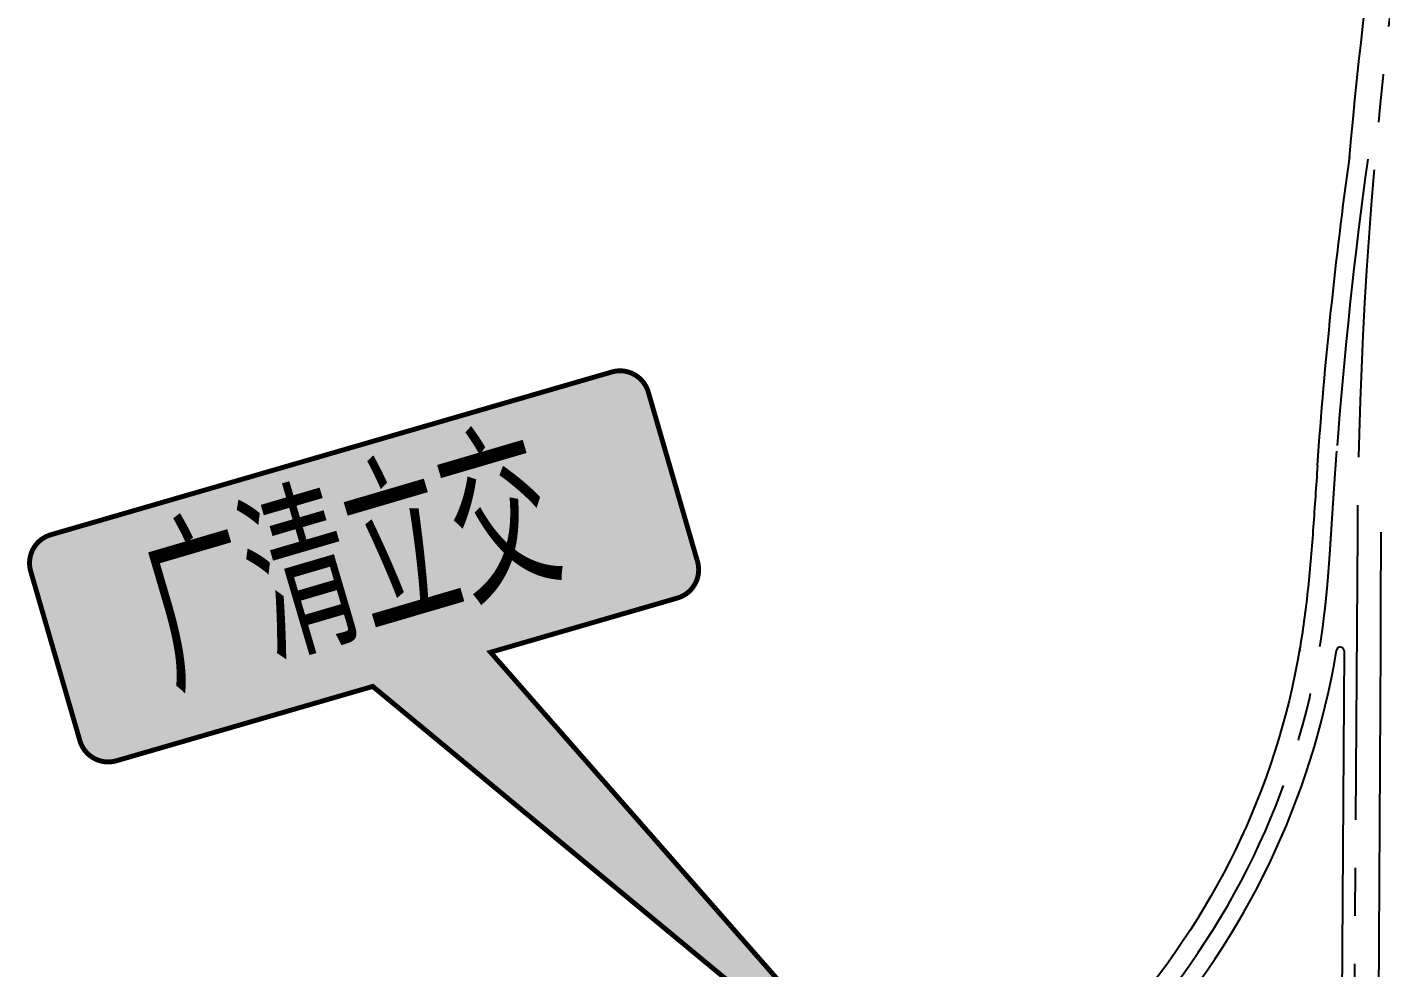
# Model space of a CAD drawing. Header units: millimetres. Extents: x 29316 to 52938, y 29851 to 35526.
# Drawn here: x 32922.6 to 33275.2, y 33466.5 to 33711.5 of the extents above; entities that cross this region are included whole.
import ezdxf
from ezdxf.enums import TextEntityAlignment as Align

# ---------------------------------------------------------------- set-up
doc = ezdxf.new("R2010")
doc.units = ezdxf.units.MM
doc.header["$MEASUREMENT"] = 0
doc.linetypes.add('CENTER2', pattern=[1.125, 0.75, -0.125, 0.125, -0.125])
doc.layers.get('0').update_dxf_attribs({"linetype": 'CONTINUOUS'})
for name, color, linetype in [('D-道路-车行道边线', 5, 'CONTINUOUS'), ('路名', 1, 'CONTINUOUS'), ('道路中线_A', 7, 'CONTINUOUS')]:
    doc.layers.add(name, color=color, linetype=linetype)
doc.styles.add('ht', font='', dxfattribs={"width": 0.8})
doc.styles.get('ht').set_extended_font_data('SimHei')

msp = doc.modelspace()

# ---------------------------------------------------------------- hatches: boundary and pattern name
at = {"true_color": 0xffffff}
h = msp.add_hatch(color=7, dxfattribs=at)
edge = h.paths.add_edge_path()
edge.add_line((33153.62, 33422.97), (33043.34, 33548.69))
edge.add_line((33043.34, 33548.69), (33092, 33562.81))
edge.add_arc((33089.86, 33570.19), 7.68, 286.1831, 376.1831)
edge.add_line((33097.23, 33572.33), (33084.42, 33616.46))
edge.add_arc((33077.05, 33614.32), 7.68, 16.1831, 106.1831)
edge.add_line((33074.91, 33621.69), (32928.82, 33579.3))
edge.add_arc((32930.96, 33571.92), 7.68, 106.1831, 196.1831)
edge.add_line((32923.58, 33569.78), (32936.39, 33525.65))
edge.add_arc((32943.76, 33527.79), 7.68, 196.1831, 286.1831)
edge.add_line((32945.9, 33520.42), (33012.67, 33539.79))
edge.add_line((33012.67, 33539.79), (33153.62, 33422.97))

# ---------------------------------------------------------------- linework, layer by layer
at = {"color": 1, "const_width": 1.28}
msp.add_lwpolyline([(33153.62, 33422.97), (33043.34, 33548.69), (33092, 33562.81, 0.414214), (33097.23, 33572.33), (33084.42, 33616.46, 0.414214), (33074.91, 33621.69), (32928.82, 33579.3, 0.414214), (32923.58, 33569.78), (32936.39, 33525.65, 0.414214), (32945.9, 33520.42), (33012.67, 33539.79)], format="xyb", close=True, dxfattribs=at)
at = {"layer": 'D-道路-车行道边线', "extrusion": (0, 1e-07, -1)}
for p, q in [((33275.21, 33579.97), (33275.08, 33560.05)), ((33265.64, 33549.03), (33264.44, 33365.06)), ((33275.14, 33550.05, 0), (33274.01, 33375.98, 0))]:
    msp.add_line(p, q, dxfattribs=at)
at = {"layer": 'D-道路-车行道边线'}
msp.add_line((33275.08, 33560.05), (33275.14, 33550.05, 0), dxfattribs=at)
at = {"layer": 'D-道路-车行道边线', "extrusion": (0, 1e-07, -1)}
msp.add_lwpolyline([(-33258.69, 33597.32), (-33258.62, 33596.32), (-33258.55, 33595.32), (-33258.48, 33594.32), (-33258.41, 33593.32), (-33258.34, 33592.32), (-33258.28, 33591.32), (-33258.21, 33590.32), (-33258.21, 33590.28), (-33258.14, 33589.29), (-33258.07, 33588.29), (-33258, 33587.29), (-33257.94, 33586.3), (-33257.87, 33585.3), (-33257.8, 33584.31), (-33257.73, 33583.31), (-33257.66, 33582.32), (-33257.59, 33581.33), (-33257.51, 33580.34), (-33257.44, 33579.34), (-33257.37, 33578.35), (-33257.29, 33577.36), (-33257.21, 33576.37), (-33257.13, 33575.38), (-33257.05, 33574.4), (-33256.97, 33573.41), (-33256.89, 33572.42), (-33256.8, 33571.44), (-33256.71, 33570.45), (-33256.62, 33569.47), (-33256.53, 33568.48), (-33256.43, 33567.5), (-33256.33, 33566.52), (-33256.23, 33565.54), (-33256.13, 33564.56), (-33256.02, 33563.58), (-33255.91, 33562.6), (-33255.8, 33561.62), (-33255.68, 33560.65), (-33255.56, 33559.67), (-33255.44, 33558.7), (-33255.31, 33557.72), (-33255.18, 33556.75), (-33255.04, 33555.78), (-33254.9, 33554.81), (-33254.76, 33553.84), (-33254.62, 33552.87), (-33254.46, 33551.91), (-33254.31, 33550.94), (-33254.15, 33549.98), (-33253.98, 33549.01), (-33253.93, 33548.72)], dxfattribs=at)
at = {"layer": 'D-道路-车行道边线'}
msp.add_lwpolyline([(33254.12, 33549.81, -0.288848), (33115.28, 33394.63, -0.288848)], format="xyb", dxfattribs=at)
at = {"layer": 'D-道路-车行道边线', "extrusion": (0, 1e-07, -1)}
for centre, start, end in [((-34469.06, 33572.2, 0), 5.00736, 12.6468), ((-34462.33, 33512.54, 0), 4.02893, 7.86976)]:
    msp.add_arc(centre, 1206.62, start, end, dxfattribs=at)
at = {"layer": 'D-道路-车行道边线'}
for centre, radius, start, end in [((33061.6, 33582.36), 204.75, 285.9565, 350.6788), ((33264.64, 33549.04), 1, 359.6273, 170.6788)]:
    msp.add_arc(centre, radius, start, end, dxfattribs=at)
at = {"layer": '道路中线_A', "color": 6, "linetype": 'CENTER2', "ltscale": 100, "extrusion": (0, 1e-07, -1)}
msp.add_line((33269.09, 33580.01), (33266.37, 33162.55), dxfattribs=at)
at = {"layer": '道路中线_A', "color": 6, "linetype": 'CENTER2', "ltscale": 100, "flags": 128}
for points in [[(33262.29, 33580.02), (33262.3, 33580.13), (33262.31, 33580.25), (33262.31, 33580.37), (33262.32, 33580.49), (33262.33, 33580.6), (33262.34, 33580.72), (33262.34, 33580.84, 0.000001), (33262.35, 33580.95, 0.000001), (33262.36, 33581.07, 0.000001), (33262.37, 33581.19, 0.000001), (33262.37, 33581.31, 0.000002), (33262.38, 33581.42, 0.000002), (33262.39, 33581.54, 0.000002), (33262.4, 33581.66, 0.000002), (33262.4, 33581.77, 0.000002), (33262.41, 33581.89, 0.000002), (33262.42, 33582.01, 0.000002), (33262.43, 33582.13, 0.000003), (33262.44, 33582.24, 0.000003), (33262.44, 33582.36, 0.000003), (33262.45, 33582.48, 0.000003), (33262.46, 33582.59, 0.000003), (33262.47, 33582.71, 0.000003), (33262.47, 33582.83, 0.000003), (33262.48, 33582.94, 0.000003), (33262.49, 33583.06, 0.000004), (33262.5, 33583.18, 0.000004), (33262.5, 33583.3, 0.000004), (33262.51, 33583.41, 0.000004), (33262.52, 33583.53, 0.000004), (33262.53, 33583.65, 0.000004), (33262.53, 33583.76, 0.000004), (33262.54, 33583.88, 0.000005), (33262.55, 33584, 0.000005), (33262.56, 33584.12, 0.000005), (33262.56, 33584.23, 0.000005), (33262.57, 33584.35, 0.000005), (33262.58, 33584.47, 0.000005), (33262.59, 33584.58, 0.000005), (33262.6, 33584.7, 0.000005), (33262.6, 33584.82, 0.000006), (33262.61, 33584.93, 0.000006), (33262.62, 33585.05, 0.000006), (33262.63, 33585.17, 0.000006), (33262.63, 33585.29, 0.000006), (33262.64, 33585.4, 0.000006), (33262.65, 33585.52, 0.000006), (33262.66, 33585.64, 0.000007), (33262.66, 33585.75, 0.000007), (33262.67, 33585.87, 0.000007), (33262.68, 33585.99, 0.000007), (33262.69, 33586.11, 0.000007), (33262.7, 33586.22, 0.000007), (33262.7, 33586.34, 0.000007), (33262.71, 33586.46, 0.000008), (33262.72, 33586.57, 0.000008), (33262.73, 33586.69, 0.000008), (33262.73, 33586.81, 0.000008), (33262.74, 33586.93, 0.000008), (33262.75, 33587.04, 0.000008), (33262.76, 33587.16, 0.000008), (33262.76, 33587.28, 0.000008), (33262.77, 33587.39, 0.000009), (33262.78, 33587.51, 0.000009), (33262.79, 33587.63, 0.000009), (33262.8, 33587.74, 0.000009), (33262.8, 33587.86, 0.000009), (33262.81, 33587.98, 0.000009), (33262.82, 33588.1, 0.000009), (33262.83, 33588.21, 0.00001), (33262.83, 33588.33, 0.00001), (33262.84, 33588.45, 0.00001), (33262.85, 33588.56, 0.00001), (33262.86, 33588.68, 0.00001), (33262.87, 33588.8, 0.00001), (33262.87, 33588.92, 0.00001), (33262.88, 33589.03, 0.000011), (33262.89, 33589.15, 0.000011), (33262.9, 33589.27, 0.000011), (33262.9, 33589.38, 0.000011), (33262.91, 33589.5, 0.000011), (33262.92, 33589.62, 0.000011), (33262.93, 33589.73, 0.000011), (33262.94, 33589.85, 0.000011), (33262.94, 33589.97, 0.000012), (33262.95, 33590.09, 0.000012), (33262.96, 33590.2, 0.000012), (33262.97, 33590.32, 0.000012), (33262.98, 33590.44, 0.000012), (33262.98, 33590.55, 0.000012), (33262.99, 33590.67, 0.000012), (33263, 33590.79, 0.000013), (33263.01, 33590.91, 0.000013), (33263.01, 33591.02, 0.000013), (33263.02, 33591.14, 0.000013), (33263.03, 33591.26, 0.000013), (33263.04, 33591.37, 0.000013), (33263.05, 33591.49, 0.000013), (33263.05, 33591.61, 0.000014), (33263.06, 33591.72, 0.000014), (33263.07, 33591.84, 0.000014), (33263.08, 33591.96, 0.000014), (33263.09, 33592.08, 0.000014), (33263.09, 33592.19, 0.000014), (33263.1, 33592.31, 0.000014), (33263.11, 33592.43, 0.000014), (33263.12, 33592.54, 0.000015), (33263.13, 33592.66, 0.000015), (33263.13, 33592.78, 0.000015), (33263.14, 33592.9, 0.000015), (33263.15, 33593.01, 0.000015), (33263.16, 33593.13, 0.000015), (33263.17, 33593.25, 0.000015), (33263.17, 33593.36, 0.000016), (33263.18, 33593.48, 0.000016), (33263.19, 33593.6, 0.000016), (33263.2, 33593.71, 0.000016), (33263.21, 33593.83, 0.000016), (33263.21, 33593.95, 0.000016), (33263.22, 33594.07, 0.000016), (33263.23, 33594.18, 0.000016), (33263.24, 33594.3, 0.000017), (33263.25, 33594.42, 0.000017), (33263.25, 33594.53, 0.000017), (33263.26, 33594.65, 0.000017), (33263.27, 33594.77, 0.000017), (33263.28, 33594.89, 0.000017), (33263.29, 33595, 0.000017), (33263.29, 33595.12, 0.000018), (33263.3, 33595.24, 0.000018), (33263.31, 33595.35, 0.000018), (33263.32, 33595.47, 0.000018), (33263.33, 33595.59, 0.000018), (33263.34, 33595.7, 0.000018), (33263.34, 33595.82, 0.000018), (33263.35, 33595.94, 0.000019), (33263.36, 33596.06, 0.000019), (33263.37, 33596.17, 0.000019), (33263.38, 33596.29, 0.000019), (33263.38, 33596.41, 0.000019), (33263.39, 33596.52, 0.000019), (33263.4, 33596.64, 0.000019), (33263.41, 33596.76, 0.000019), (33263.42, 33596.87, 0.00002), (33263.43, 33596.99, 0.00002), (33263.43, 33597.11, 0.00002), (33263.44, 33597.23, 0.00002), (33263.45, 33597.34, 0.00002), (33263.46, 33597.46, 0.00002), (33263.47, 33597.58, 0.00002), (33263.48, 33597.69, 0.000021), (33263.48, 33597.81, 0.000021), (33263.49, 33597.93, 0.000021), (33263.5, 33598.05, 0.000021), (33263.51, 33598.16, 0.000021), (33263.52, 33598.28, 0.000021), (33263.53, 33598.4, 0.000021), (33263.53, 33598.51, 0.000022), (33263.54, 33598.63, 0.000022), (33263.55, 33598.75, 0.000022), (33263.56, 33598.86, 0.000022), (33263.57, 33598.98, 0.000022), (33263.58, 33599.1, 0.000022), (33263.59, 33599.22, 0.000022), (33263.59, 33599.33, 0.000022), (33263.6, 33599.45, 0.000023), (33263.61, 33599.57, 0.000023), (33263.62, 33599.68, 0.000023), (33263.63, 33599.8, 0.000023), (33263.64, 33599.92, 0.000023), (33263.64, 33600.03, 0.000023), (33263.65, 33600.15, 0.000023), (33263.66, 33600.27, 0.000024), (33263.67, 33600.39, 0.000024), (33263.68, 33600.5, 0.000024), (33263.69, 33600.62, 0.000024), (33263.7, 33600.74, 0.000024), (33263.7, 33600.85, 0.000024), (33263.71, 33600.97, 0.000024), (33263.72, 33601.09)], [(33260.55, 33558.97, -0.000146), (33260.56, 33559.09, -0.000145), (33260.58, 33559.21, -0.000145), (33260.59, 33559.32, -0.000144), (33260.61, 33559.44, -0.000143), (33260.62, 33559.56, -0.000142), (33260.63, 33559.67, -0.000141), (33260.65, 33559.79, -0.000141), (33260.66, 33559.91, -0.00014), (33260.67, 33560.02, -0.000139), (33260.69, 33560.14, -0.000138), (33260.7, 33560.26, -0.000137), (33260.71, 33560.37, -0.000136), (33260.72, 33560.49, -0.000136), (33260.74, 33560.61, -0.000135), (33260.75, 33560.72, -0.000134), (33260.76, 33560.84, -0.000133), (33260.78, 33560.96, -0.000132), (33260.79, 33561.07, -0.000132), (33260.8, 33561.19, -0.000131), (33260.81, 33561.31, -0.00013), (33260.83, 33561.42, -0.000129), (33260.84, 33561.54, -0.000128), (33260.85, 33561.66, -0.000128), (33260.86, 33561.77, -0.000127), (33260.87, 33561.89, -0.000126), (33260.89, 33562.01, -0.000125), (33260.9, 33562.12, -0.000124), (33260.91, 33562.24, -0.000123), (33260.92, 33562.36, -0.000123), (33260.93, 33562.47, -0.000122), (33260.95, 33562.59, -0.000121), (33260.96, 33562.71, -0.00012), (33260.97, 33562.82, -0.000119), (33260.98, 33562.94, -0.000119), (33260.99, 33563.06, -0.000118), (33261.01, 33563.17, -0.000117), (33261.02, 33563.29, -0.000116), (33261.03, 33563.41, -0.000115), (33261.04, 33563.52, -0.000114), (33261.05, 33563.64, -0.000114), (33261.06, 33563.76, -0.000113), (33261.07, 33563.87, -0.000112), (33261.08, 33563.99, -0.000111), (33261.1, 33564.11, -0.00011), (33261.11, 33564.22, -0.00011), (33261.12, 33564.34, -0.000109), (33261.13, 33564.46, -0.000108), (33261.14, 33564.57, -0.000107), (33261.15, 33564.69, -0.000106), (33261.16, 33564.81, -0.000106), (33261.17, 33564.92, -0.000105), (33261.18, 33565.04, -0.000104), (33261.19, 33565.16, -0.000103), (33261.2, 33565.27, -0.000102), (33261.22, 33565.39, -0.000101), (33261.23, 33565.51, -0.000101), (33261.24, 33565.63, -0.0001), (33261.25, 33565.74, -0.000099), (33261.26, 33565.86, -0.000098), (33261.27, 33565.98, -0.000097), (33261.28, 33566.09, -0.000097), (33261.29, 33566.21, -0.000096), (33261.3, 33566.33, -0.000095), (33261.31, 33566.44, -0.000094), (33261.32, 33566.56, -0.000093), (33261.33, 33566.68, -0.000092), (33261.34, 33566.79, -0.000092), (33261.35, 33566.91, -0.000091), (33261.36, 33567.03, -0.00009), (33261.37, 33567.14, -0.000089), (33261.38, 33567.26, -0.000088), (33261.39, 33567.38, -0.000088), (33261.4, 33567.5, -0.000087), (33261.41, 33567.61, -0.000086), (33261.42, 33567.73, -0.000085), (33261.43, 33567.85, -0.000084), (33261.44, 33567.96, -0.000084), (33261.45, 33568.08, -0.000083), (33261.46, 33568.2, -0.000082), (33261.47, 33568.31, -0.000081), (33261.48, 33568.43, -0.00008), (33261.49, 33568.55, -0.000079), (33261.49, 33568.66, -0.000079), (33261.5, 33568.78, -0.000078), (33261.51, 33568.9, -0.000077), (33261.52, 33569.02, -0.000076), (33261.53, 33569.13, -0.000075), (33261.54, 33569.25, -0.000075), (33261.55, 33569.37, -0.000074), (33261.56, 33569.48, -0.000073), (33261.57, 33569.6, -0.000072), (33261.58, 33569.72, -0.000071), (33261.59, 33569.83, -0.00007), (33261.6, 33569.95, -0.00007), (33261.6, 33570.07, -0.000069), (33261.61, 33570.19, -0.000068), (33261.62, 33570.3, -0.000067), (33261.63, 33570.42, -0.000066), (33261.64, 33570.54, -0.000066), (33261.65, 33570.65, -0.000065), (33261.66, 33570.77, -0.000064), (33261.67, 33570.89, -0.000063), (33261.68, 33571, -0.000062), (33261.68, 33571.12, -0.000062), (33261.69, 33571.24, -0.000061), (33261.7, 33571.36, -0.00006), (33261.71, 33571.47, -0.000059), (33261.72, 33571.59, -0.000058), (33261.73, 33571.71, -0.000057), (33261.74, 33571.82, -0.000057), (33261.74, 33571.94, -0.000056), (33261.75, 33572.06, -0.000055), (33261.76, 33572.17, -0.000054), (33261.77, 33572.29, -0.000053), (33261.78, 33572.41, -0.000053), (33261.79, 33572.53, -0.000052), (33261.8, 33572.64, -0.000051), (33261.8, 33572.76, -0.00005), (33261.81, 33572.88, -0.000049), (33261.82, 33572.99, -0.000048), (33261.83, 33573.11, -0.000048), (33261.84, 33573.23, -0.000047), (33261.85, 33573.34, -0.000046), (33261.85, 33573.46, -0.000045), (33261.86, 33573.58, -0.000044), (33261.87, 33573.7, -0.000044), (33261.88, 33573.81, -0.000043), (33261.89, 33573.93, -0.000042), (33261.89, 33574.05, -0.000041), (33261.9, 33574.16, -0.00004), (33261.91, 33574.28, -0.00004), (33261.92, 33574.4, -0.000039), (33261.93, 33574.52, -0.000038), (33261.93, 33574.63, -0.000037), (33261.94, 33574.75, -0.000036), (33261.95, 33574.87, -0.000035), (33261.96, 33574.98, -0.000035), (33261.97, 33575.1, -0.000034), (33261.97, 33575.22, -0.000033), (33261.98, 33575.33, -0.000032), (33261.99, 33575.45, -0.000031), (33262, 33575.57, -0.000031), (33262.01, 33575.69, -0.00003), (33262.01, 33575.8, -0.000029), (33262.02, 33575.92, -0.000028), (33262.03, 33576.04, -0.000027), (33262.04, 33576.15, -0.000026), (33262.05, 33576.27, -0.000026), (33262.05, 33576.39, -0.000025), (33262.06, 33576.51, -0.000024), (33262.07, 33576.62, -0.000023), (33262.08, 33576.74, -0.000022), (33262.08, 33576.86, -0.000022), (33262.09, 33576.97, -0.000021), (33262.1, 33577.09, -0.00002), (33262.11, 33577.21, -0.000019), (33262.11, 33577.32, -0.000018), (33262.12, 33577.44, -0.000018), (33262.13, 33577.56, -0.000017), (33262.14, 33577.68, -0.000016), (33262.15, 33577.79, -0.000015), (33262.15, 33577.91, -0.000014), (33262.16, 33578.03, -0.000013), (33262.17, 33578.14, -0.000013), (33262.18, 33578.26, -0.000012), (33262.18, 33578.38, -0.000011), (33262.19, 33578.5, -0.00001), (33262.2, 33578.61, -0.000009), (33262.21, 33578.73, -0.000009), (33262.21, 33578.85, -0.000008), (33262.22, 33578.96, -0.000007), (33262.23, 33579.08, -0.000006), (33262.24, 33579.2, -0.000005), (33262.24, 33579.32, -0.000004), (33262.25, 33579.43, -0.000004), (33262.26, 33579.55, -0.000003), (33262.27, 33579.67, -0.000002), (33262.28, 33579.78, -0.000001), (33262.28, 33579.9, 0), (33262.29, 33580.02)]]:
    msp.add_lwpolyline(points, format="xyb", dxfattribs=at)
at = {"layer": '道路中线_A', "color": 6, "linetype": 'CENTER2', "ltscale": 100}
for centre, radius, start, end in [((34469.06, 33572.2), 1200, 153.6305, 179.62725), ((34460.47, 33512.74), 1200, 172.12745, 175.7779), ((33061.93, 33582.46), 200, 286.2521, 353.257)]:
    msp.add_arc(centre, radius, start, end, dxfattribs=at)

# ---------------------------------------------------------------- texts
at = {"layer": '路名', "style": 'ht', "width": 0.55}
msp.add_text('广清立交', height=35.84, rotation=16.3766, dxfattribs=at).set_placement((33006.51, 33573.7), align=Align.MIDDLE_CENTER)

doc.saveas('drawing.dxf')
